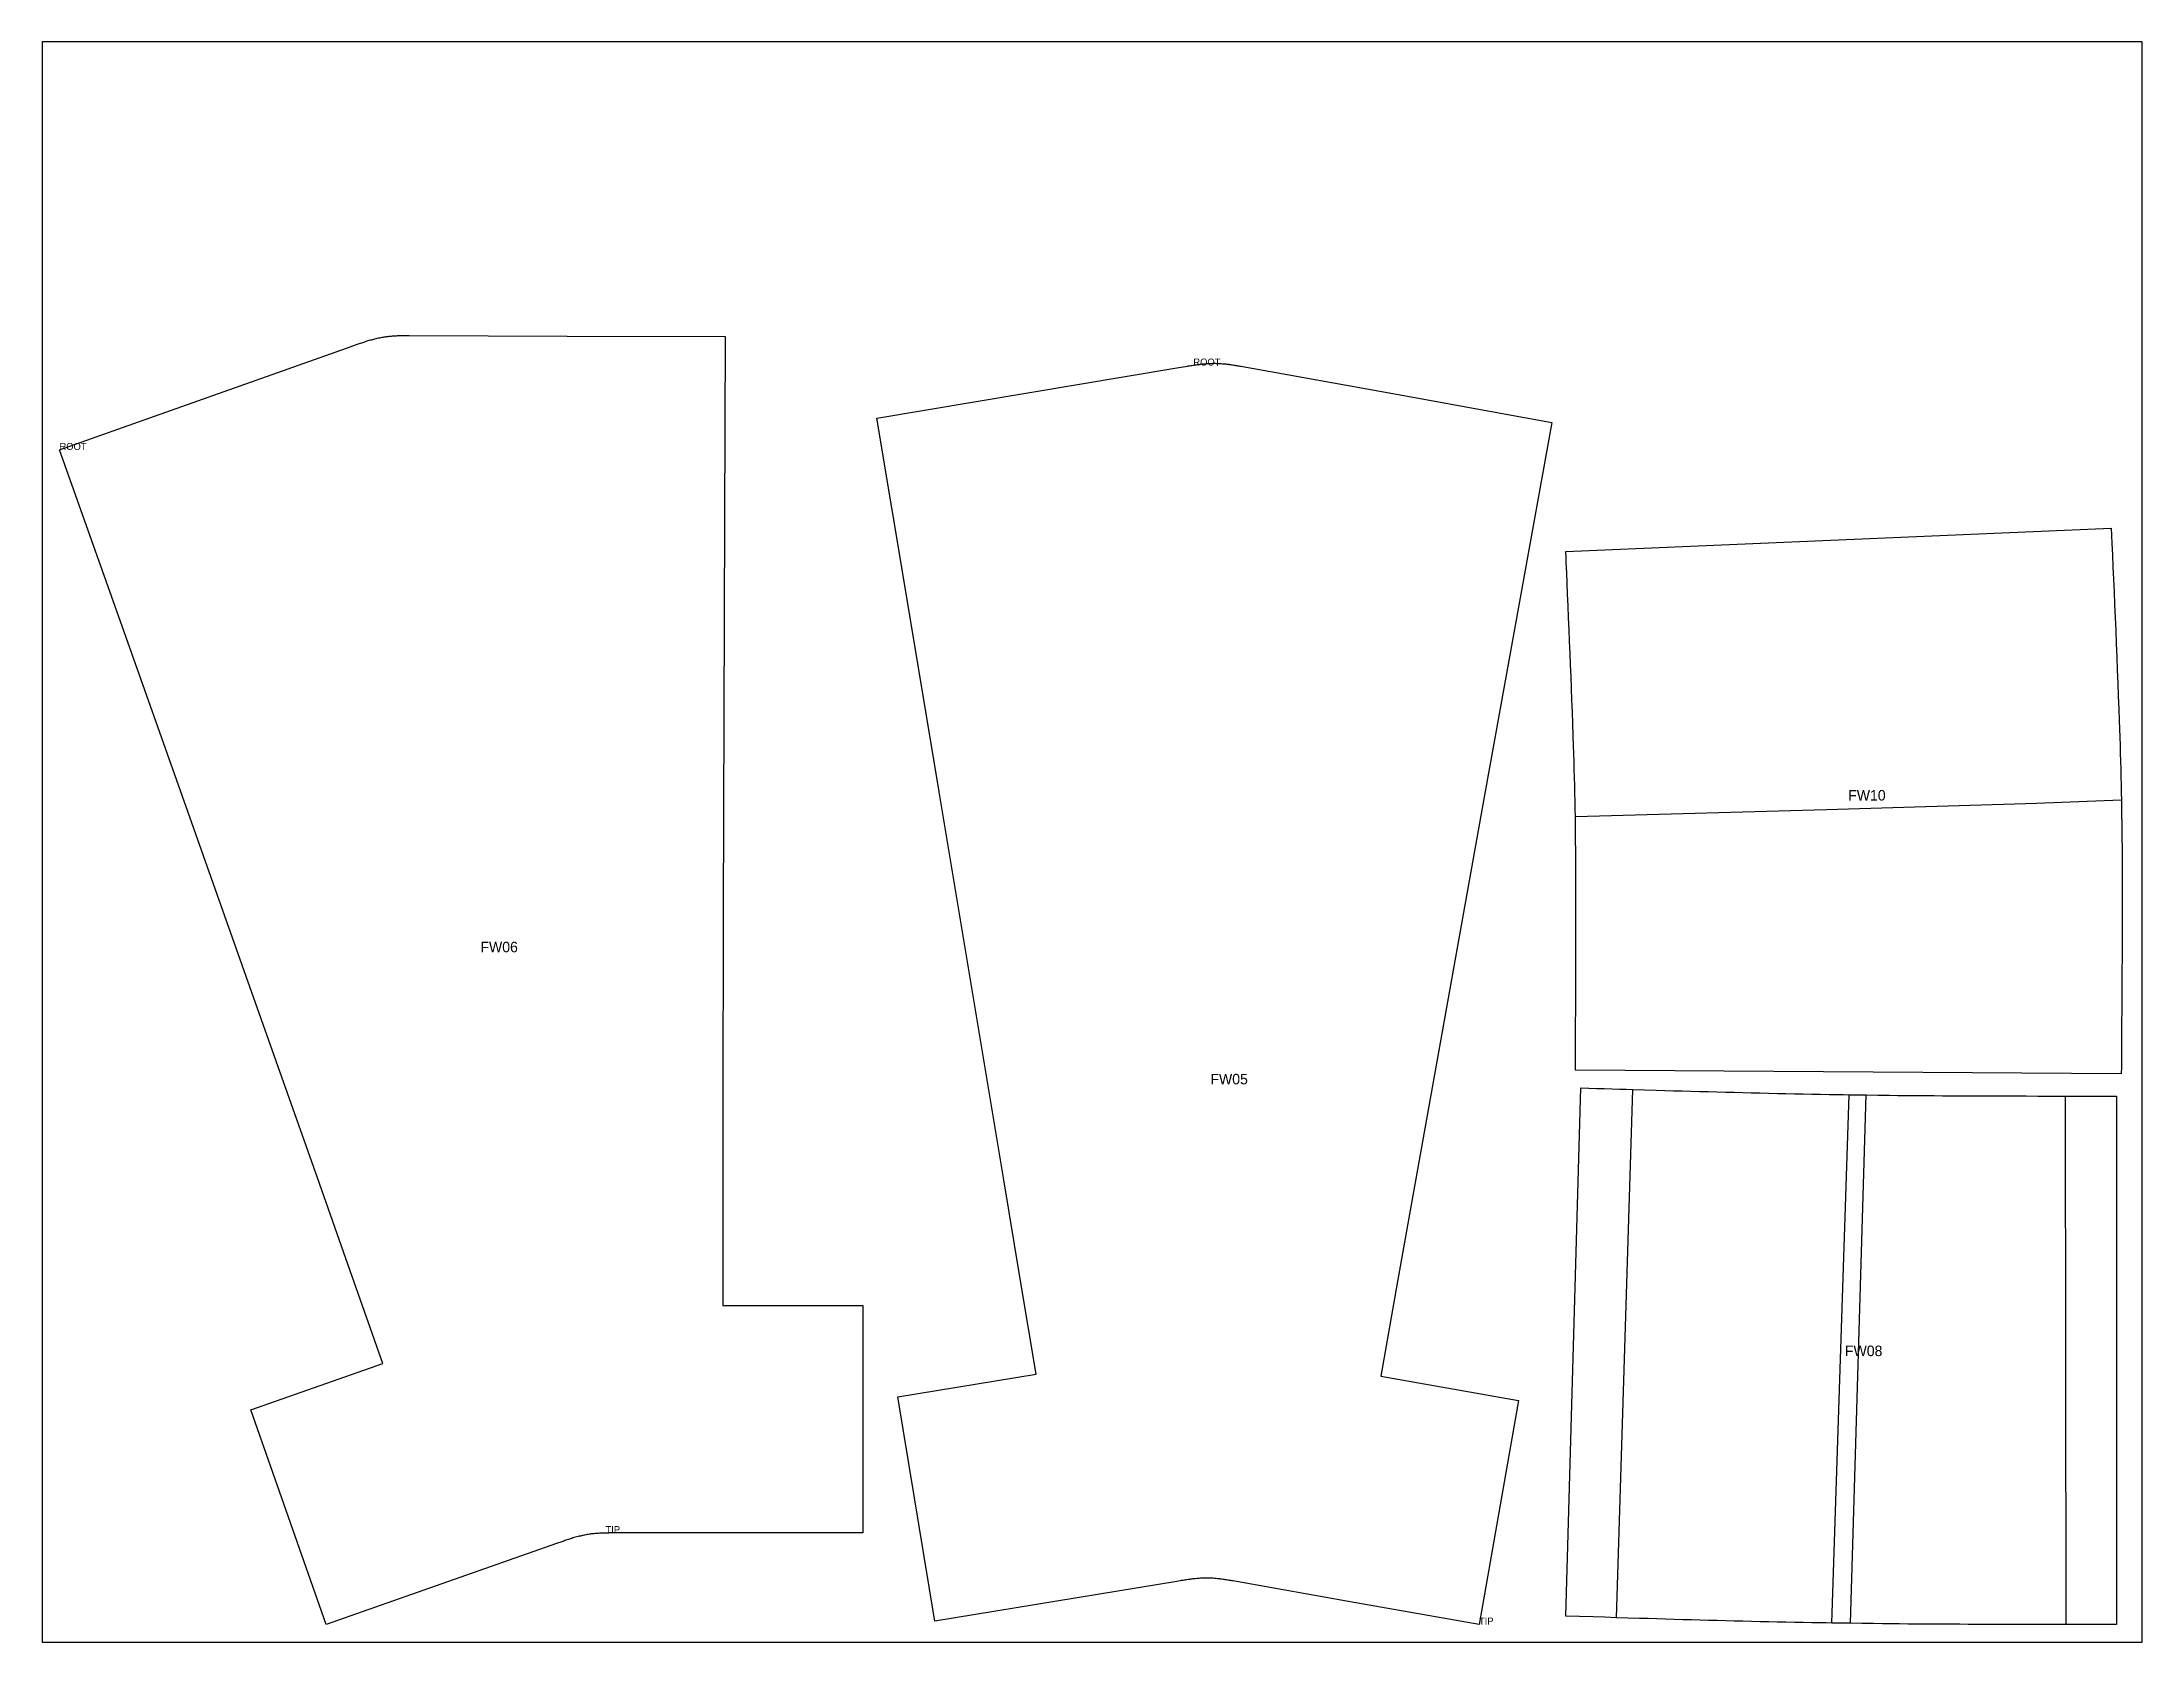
# Model space of a CAD drawing. Header units: millimetres. Extents: x 0 to 600, y 0 to 457.
import ezdxf

# ---------------------------------------------------------------- set-up
doc = ezdxf.new("R2010")
doc.units = ezdxf.units.MM
for name, color, linetype in [('CUT', 7, 'Continuous'), ('LABEL_DO_NOT_CUT', 3, 'Continuous'), ('MARK_DO_NOT_CUT', 5, 'Continuous'), ('STOCK_DO_NOT_CUT', 8, 'Continuous')]:
    doc.layers.add(name, color=color, linetype=linetype)

msp = doc.modelspace()

# ---------------------------------------------------------------- linework, layer by layer
at = {"layer": 'CUT'}
for points in [[(5, 340.62), (86.97, 369.7), (89.85, 370.72), (90.11, 370.82), (90.38, 370.91), (90.73, 371.04), (91.04, 371.14), (91.34, 371.25), (91.65, 371.36), (91.96, 371.46), (92.28, 371.56), (92.59, 371.67), (92.9, 371.76), (93.21, 371.86), (93.52, 371.96), (93.83, 372.05), (94.16, 372.14), (94.49, 372.23), (94.83, 372.32), (95.11, 372.39), (95.45, 372.47), (95.77, 372.55), (96.12, 372.63), (96.48, 372.7), (96.84, 372.77), (97.16, 372.83), (97.46, 372.88), (97.75, 372.93), (98.04, 372.97), (98.34, 373.01), (98.63, 373.05), (98.93, 373.09), (99.23, 373.12), (99.52, 373.15), (99.82, 373.18), (100.12, 373.2), (100.41, 373.22), (100.71, 373.24), (101.01, 373.26), (101.3, 373.28), (101.6, 373.29), (101.9, 373.3), (102.19, 373.31), (102.49, 373.32), (102.79, 373.32), (103.09, 373.32), (103.39, 373.33), (103.68, 373.33), (103.98, 373.33), (104.28, 373.33), (104.58, 373.33), (104.87, 373.33), (150.01, 373.18), (195.15, 373.03), (194.98, 321.04), (194.8, 264.8), (194.66, 208.57), (194.55, 152.34), (194.51, 124.24), (194.49, 96.13), (234.49, 96.15), (234.49, 31.15), (198.79, 31.15), (163.09, 31.15), (162.77, 31.15), (162.45, 31.15), (162.13, 31.15), (161.81, 31.14), (161.49, 31.14), (161.17, 31.13), (160.85, 31.13), (160.53, 31.12), (160.21, 31.11), (159.89, 31.1), (159.57, 31.08), (159.25, 31.07), (158.93, 31.05), (158.62, 31.02), (158.3, 31), (157.98, 30.97), (157.66, 30.94), (157.34, 30.9), (157.02, 30.87), (156.71, 30.83), (156.39, 30.78), (156.07, 30.73), (155.76, 30.68), (155.44, 30.63), (155.13, 30.57), (154.82, 30.51), (154.5, 30.44), (154.16, 30.37), (153.82, 30.29), (153.48, 30.21), (153.15, 30.13), (152.79, 30.03), (152.43, 29.93), (152.07, 29.83), (151.71, 29.72), (151.39, 29.62), (151.07, 29.52), (150.74, 29.42), (150.42, 29.31), (150.06, 29.19), (149.7, 29.07), (149.38, 28.96), (149.06, 28.85), (148.8, 28.76), (148.53, 28.66), (148.22, 28.55), (147.29, 28.23), (81.17, 5), (59.64, 66.33), (97.38, 79.57), (88.05, 106.08), (78.7, 132.59), (59.95, 185.6), (41.19, 238.61), (22.39, 291.62)], [(247.09, 298.43), (238.49, 349.71), (324.27, 364.07), (327.29, 364.58), (327.57, 364.63), (327.84, 364.67), (328.21, 364.73), (328.53, 364.79), (328.86, 364.84), (329.18, 364.89), (329.5, 364.94), (329.83, 364.98), (330.15, 365.03), (330.47, 365.07), (330.8, 365.11), (331.12, 365.15), (331.45, 365.19), (331.79, 365.22), (332.12, 365.25), (332.47, 365.28), (332.76, 365.3), (333.11, 365.33), (333.44, 365.34), (333.8, 365.36), (334.16, 365.37), (334.53, 365.38), (334.86, 365.38), (335.16, 365.38), (335.46, 365.37), (335.75, 365.37), (336.05, 365.35), (336.35, 365.34), (336.65, 365.32), (336.94, 365.3), (337.24, 365.28), (337.54, 365.26), (337.83, 365.23), (338.13, 365.2), (338.43, 365.17), (338.72, 365.13), (339.01, 365.1), (339.31, 365.06), (339.6, 365.02), (339.9, 364.97), (340.19, 364.93), (340.49, 364.88), (340.78, 364.83), (341.07, 364.79), (341.37, 364.74), (341.66, 364.68), (341.95, 364.63), (342.25, 364.58), (342.54, 364.53), (386.96, 356.52), (431.38, 348.51), (422.16, 297.34), (412.19, 241.99), (402.26, 186.65), (392.35, 131.3), (387.42, 103.63), (382.51, 75.96), (421.9, 69.01), (410.58, 5), (375.42, 11.22), (340.27, 17.44), (339.95, 17.49), (339.64, 17.55), (339.32, 17.6), (339.01, 17.66), (338.69, 17.71), (338.38, 17.76), (338.06, 17.81), (337.74, 17.85), (337.43, 17.9), (337.11, 17.94), (336.79, 17.99), (336.48, 18.02), (336.16, 18.06), (335.84, 18.09), (335.52, 18.12), (335.2, 18.15), (334.89, 18.18), (334.57, 18.2), (334.25, 18.22), (333.93, 18.23), (333.61, 18.24), (333.29, 18.25), (332.97, 18.26), (332.65, 18.26), (332.33, 18.25), (332.01, 18.25), (331.69, 18.24), (331.34, 18.22), (330.99, 18.21), (330.64, 18.19), (330.3, 18.16), (329.93, 18.13), (329.56, 18.09), (329.19, 18.06), (328.82, 18.01), (328.48, 17.97), (328.14, 17.93), (327.81, 17.88), (327.47, 17.84), (327.1, 17.78), (326.72, 17.72), (326.39, 17.67), (326.05, 17.62), (325.78, 17.57), (325.5, 17.53), (325.17, 17.47), (324.21, 17.31), (255.05, 5.96), (244.52, 70.1), (284, 76.56), (279.42, 104.3), (274.83, 132.03), (265.61, 187.49), (256.36, 242.96)], [(438.12, 166.04), (438.13, 168.72), (438.15, 170.84), (438.16, 173.68), (438.18, 176.97), (438.2, 180.33), (438.22, 183.77), (438.23, 187.26), (438.25, 190.8), (438.26, 194.37), (438.27, 197.97), (438.28, 201.57), (438.28, 205.17), (438.28, 208.75), (438.28, 212.29), (438.27, 215.8), (438.26, 219.27), (438.24, 222.69), (438.22, 226.06), (438.19, 229.04), (438.16, 231.7), (438.13, 233.77), (438.1, 235.82), (438.06, 238.06), (438.01, 240.31), (437.96, 242.55), (437.91, 244.79), (437.85, 247.05), (437.78, 249.31), (437.72, 251.57), (437.65, 253.82), (437.58, 256.05), (437.48, 259.04), (437.36, 262.4), (437.24, 265.78), (437.12, 269.17), (436.99, 272.53), (436.86, 275.87), (436.73, 279.22), (436.59, 282.57), (436.46, 285.92), (436.32, 289.29), (436.18, 292.67), (436.04, 296.04), (435.9, 299.39), (435.77, 302.53), (435.64, 305.47), (435.52, 308.43), (435.45, 310), (435.38, 311.58), (591.23, 318.31), (591.33, 316.14), (591.42, 313.92), (591.57, 310.62), (591.71, 307.21), (591.86, 303.71), (592.02, 300.12), (592.17, 296.47), (592.33, 292.76), (592.48, 289.02), (592.63, 285.26), (592.79, 281.48), (592.94, 277.71), (593.09, 273.95), (593.23, 270.23), (593.36, 266.55), (593.48, 263.33), (593.56, 260.94), (593.64, 258.58), (593.72, 256.25), (593.79, 253.94), (593.86, 251.66), (593.92, 249.41), (593.98, 247.18), (594.03, 244.97), (594.08, 242.78), (594.12, 240.6), (594.16, 238.41), (594.19, 236.2), (594.22, 233.97), (594.25, 231.73), (594.27, 229.46), (594.29, 227.16), (594.3, 224.83), (594.31, 222.48), (594.32, 220.09), (594.33, 217.68), (594.33, 214.43), (594.33, 210.72), (594.33, 206.96), (594.32, 203.17), (594.31, 199.37), (594.29, 195.56), (594.28, 191.76), (594.26, 187.99), (594.24, 184.26), (594.22, 180.58), (594.19, 176.97), (594.17, 173.45), (594.15, 170.02), (594.12, 166.71), (594.11, 164.49), (594.09, 162.32), (438.1, 163.44)], [(449.82, 6.95), (446.5, 7.05), (443.18, 7.15), (439.28, 7.27), (435.38, 7.38), (439.71, 158.32), (441.92, 158.25), (444.12, 158.19), (446.32, 158.12), (448.52, 158.06), (450.71, 157.99), (452.63, 157.93), (454.55, 157.87), (454.55, 157.87), (457.86, 157.77), (461.15, 157.68), (463.71, 157.61), (466.16, 157.54), (468.62, 157.47), (471.1, 157.4), (473.58, 157.33), (476.06, 157.26), (478.53, 157.19), (480.99, 157.13), (483.45, 157.07), (485.91, 157), (488.37, 156.94), (490.85, 156.88), (493.33, 156.83), (495.81, 156.77), (498.27, 156.72), (500.73, 156.67), (503.19, 156.62), (505.65, 156.57), (508.12, 156.52), (510.6, 156.48), (513.09, 156.44), (514.71, 156.41), (516.34, 156.39), (516.34, 156.39), (517.96, 156.37), (519.59, 156.34), (521.21, 156.32), (521.21, 156.32), (524.54, 156.28), (527.85, 156.24), (530.23, 156.21), (532.72, 156.19), (535.22, 156.16), (537.59, 156.14), (540.61, 156.12), (542.97, 156.11), (545.5, 156.09), (548.03, 156.08), (550.4, 156.06), (553.35, 156.05), (556.67, 156.04), (559.04, 156.03), (561.51, 156.03), (563.87, 156.02), (566.87, 156.02), (570.26, 156.01), (572.64, 156), (575.21, 156), (576.67, 156), (578.14, 156), (578.14, 156), (580.33, 156), (582.53, 156), (584.72, 156), (586.91, 156), (589.09, 156), (590.92, 156), (592.74, 156), (592.74, 5), (589.42, 5), (586.1, 5), (582.2, 5), (578.3, 5), (578.3, 5), (576.65, 5), (575, 5.01), (572.52, 5), (570.05, 5), (567.59, 5), (565.14, 5.01), (562.69, 5.01), (560.24, 5.01), (557.79, 5.02), (555.33, 5.02), (552.85, 5.03), (550.38, 5.04), (547.92, 5.05), (545.48, 5.06), (543.03, 5.07), (540.58, 5.09), (538.12, 5.1), (535.64, 5.12), (533.17, 5.14), (530.71, 5.16), (528.26, 5.19), (525.81, 5.22), (523.26, 5.25), (519.99, 5.29), (516.69, 5.34), (516.69, 5.34), (511.41, 5.42), (511.41, 5.42), (509.76, 5.45), (508.11, 5.47), (505.63, 5.52), (503.16, 5.56), (500.7, 5.6), (498.25, 5.65), (495.8, 5.7), (493.36, 5.76), (490.9, 5.81), (488.44, 5.87), (485.97, 5.93), (483.5, 5.99), (481.04, 6.05), (478.6, 6.11), (476.15, 6.18), (473.7, 6.25), (471.24, 6.31), (468.77, 6.38), (466.3, 6.46), (463.84, 6.53), (461.38, 6.6), (458.94, 6.67), (456.39, 6.75), (453.11, 6.85), (449.82, 6.95)]]:
    msp.add_lwpolyline(points, close=True, dxfattribs=at)
at = {"layer": 'MARK_DO_NOT_CUT'}
for points in [[(594.12, 240.61), (594.09, 240.59), (594.05, 240.59), (594, 240.58), (569.88, 239.58), (509.86, 237.76), (438.1, 235.82)], [(449.82, 6.95), (454.55, 157.87)], [(511.41, 5.42), (516.34, 156.39)], [(516.69, 5.34), (521.21, 156.32)], [(578.3, 5), (578.14, 156)]]:
    msp.add_lwpolyline(points, dxfattribs=at)
at = {"layer": 'STOCK_DO_NOT_CUT'}
msp.add_lwpolyline([(0, 0), (600, 0), (600, 457.2), (0, 457.2)], close=True, dxfattribs=at)

# ---------------------------------------------------------------- texts
at = {"layer": 'LABEL_DO_NOT_CUT'}
for s, height, p in [('ROOT', 2, (328.96, 364.74)), ('ROOT', 2, (5, 340.62)), ('FW10', 3, (516.06, 240.45)), ('FW06', 3, (125.26, 197.09)), ('FW05', 3, (333.83, 159.34)), ('FW08', 3, (515.13, 81.69)), ('TIP', 2, (161.01, 31.12)), ('TIP', 2, (410.58, 5))]:
    msp.add_text(s, height=height, dxfattribs=at).set_placement(p)

doc.saveas('drawing.dxf')
